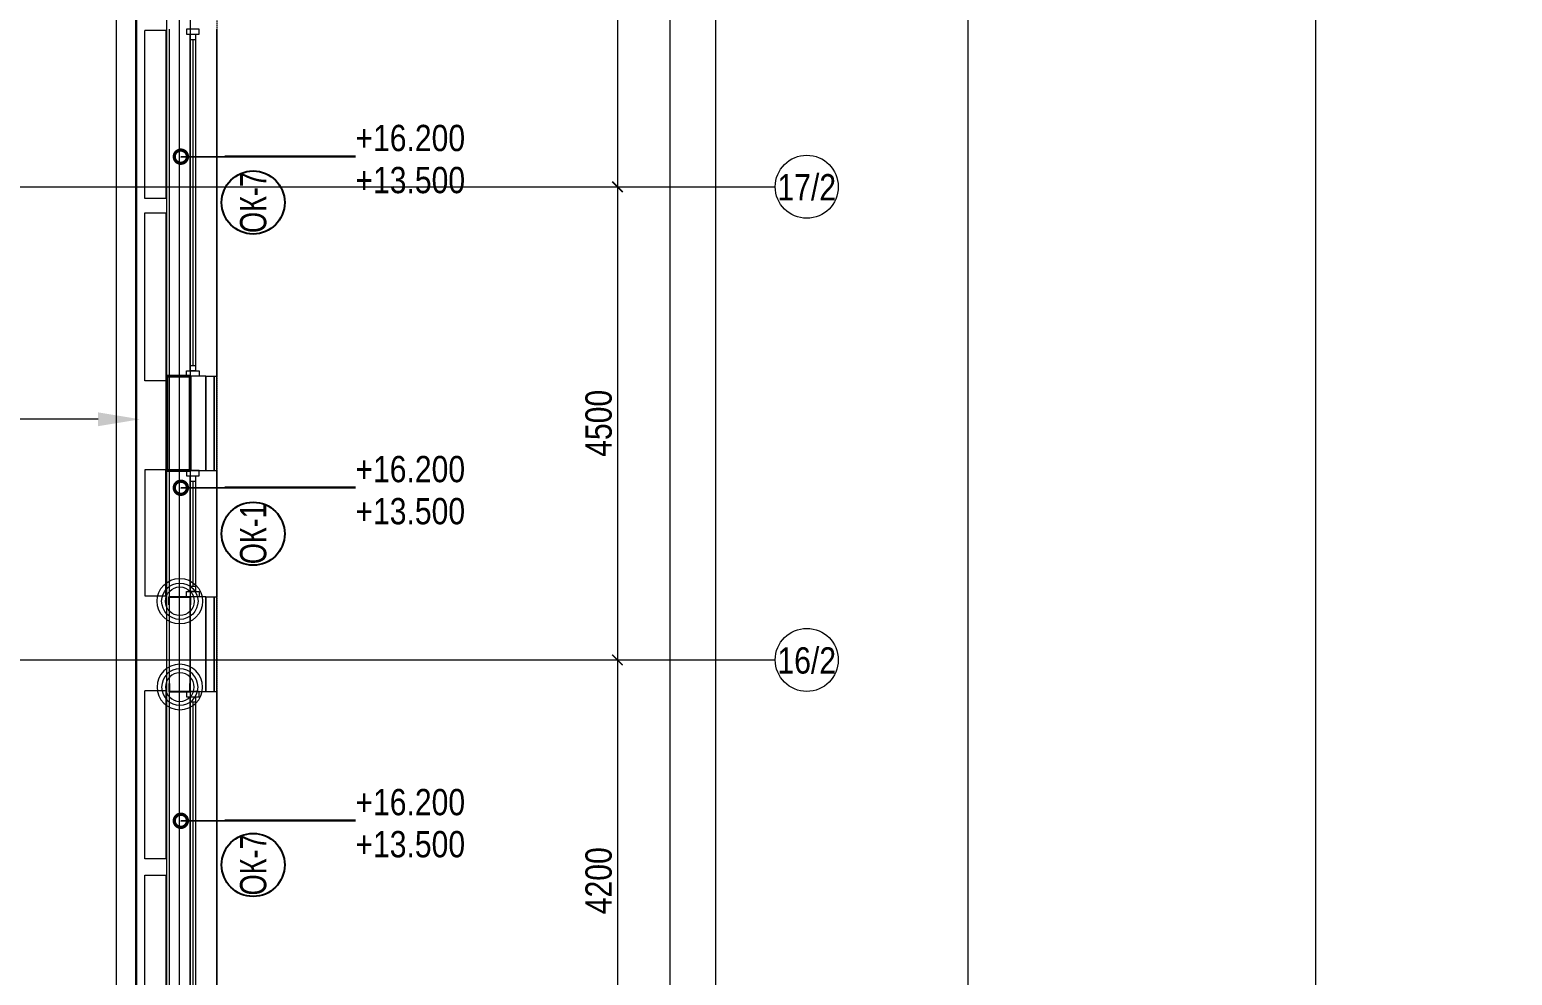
# Model space of a CAD drawing. Header units: millimetres. Extents: x -65509 to 912790, y 446 to 713294.
# Drawn here: x 453876 to 467974, y 562383 to 571377 of the extents above; entities that cross this region are included whole.
import ezdxf
from ezdxf import colors
from ezdxf.entities.mleader import LeaderData, LeaderLine
from ezdxf.enums import TextEntityAlignment as Align
from ezdxf.math import Vec2, Vec3

# ---------------------------------------------------------------- set-up
doc = ezdxf.new("R2010")
doc.units = ezdxf.units.MM
for name, pattern in [('CENTER2', [28.575, 19.05, -3.175, 3.175, -3.175]), ('DASHED', [19.05, 12.7, -6.35]), ('HIDDEN2', [4.7625, 3.175, -1.5875])]:
    doc.linetypes.add(name, pattern=pattern)
doc.layers.get('Defpoints').update_dxf_attribs({"color": 250})
for name, color, linetype, lineweight in [('A-Wall_Материал_Газоблок_Контур', 250, 'Continuous', 0), ('АР_Колонны', 250, 'Continuous', 30), ('АР_Окна', 250, 'Continuous', 5), ('АР_Окна марка', 250, 'Continuous', 9), ('АР_Размеры обшивки', 250, 'Continuous', 5), ('АР_Стены ЖБ', 250, 'Continuous', 35), ('АР_Стены ПЕНОблок', 250, 'Continuous', 20), ('АР_Тонкая', 250, 'Continuous', 5), ('АР_Утеплитель', 250, 'Continuous', 0), ('КМ_Фахверки', 250, 'Continuous', 25), ('Марка окна', 250, 'Continuous', 25), ('Размеры зашивки ГКЛ', 250, 'Continuous', 0), ('РД_Оси_100', 250, 'Continuous', 0), ('РД_Оси_размер', 250, 'Continuous', 0)]:
    doc.layers.add(name, color=color, linetype=linetype, lineweight=lineweight)
doc.layers.add('АР_Делит', color=250, linetype='Continuous', lineweight=0, plot=False)
doc.layers.add('АР_Отопительные приборы', color=1, linetype='HIDDEN2', lineweight=0, true_color=0xff0000)
doc.layers.add('Зашивка радиаторов тип 1 (фанера и МДФ)', color=7, linetype='Continuous', lineweight=0, true_color=0x000085)
doc.styles.add('Arial_09', font='ARIALN.TTF', dxfattribs={"width": 0.9})
doc.styles.add('Isocpeur3', font='isocpeur.ttf')
doc.styles.add('style1', font='ARIALN.TTF')
doc.styles.add('ккк', font='isocpeur.ttf', dxfattribs={"width": 0.85, "oblique": 15})
doc.dimstyles.new('Dim100_ареал', dxfattribs={"dimscale": 100, "dimtxt": 2.5, "dimasz": 1, "dimexe": 1, "dimexo": 1, "dimgap": 0.5, "dimtad": 1, "dimzin": 12, "dimdsep": 46, "dimtxsty": 'style1', "dimblk": 'ARCHTICK', "dimcen": 1, "dimdle": 1, "dimclrd": 256, "dimclre": 256, "dimaunit": 1, "dimadec": 0, "dimazin": 3, "dimtfac": 1, "dimtmove": 1, "dimatfit": 3, "dimldrblk": 'OPEN30', "dimfxl": 4, "dimfxlon": 1, "dimtolj": 1, "dimtzin": 0, "dimlwd": 9, "dimlwe": 9, "dimarcsym": 0})
doc.dimstyles.new('Dim200_ареал', dxfattribs={"dimscale": 100, "dimtxt": 5, "dimasz": 2.5, "dimexe": 2, "dimexo": 2, "dimgap": 1, "dimtad": 1, "dimzin": 12, "dimdsep": 46, "dimtxsty": 'style1', "dimblk": 'ARCHTICK', "dimcen": 3, "dimdle": 2, "dimclrd": 256, "dimclre": 256, "dimaunit": 1, "dimadec": 0, "dimazin": 3, "dimtfac": 1, "dimtmove": 1, "dimatfit": 3, "dimldrblk": 'OPEN30', "dimfxl": 5, "dimfxlon": 1, "dimtolj": 1, "dimtzin": 0, "dimlwd": 9, "dimlwe": 9, "dimarcsym": 0})

# ---------------------------------------------------------------- blocks, each defined once
blk = doc.blocks.new('_DotSmall')
at = {"color": 0, "linetype": 'ByBlock', "const_width": 0.5}
blk.add_lwpolyline([(-0.0625, 0, 1), (0.0625, 0, 1)], format="xyb", close=True, dxfattribs=at)
blk = doc.blocks.new('Ф_пеноблок 200')
at = {"layer": 'АР_Делит', "color": 1}
for radius in [216, 173, 136]:
    blk.add_circle((103, -42), radius, dxfattribs=at)
at = {"layer": 'КМ_Фахверки'}
blk.add_lwpolyline([(0, -75), (0, 0), (200, 0), (200, -75)], dxfattribs=at)
blk = doc.blocks.new('A-iden')
at = {"linetype": 'Continuous', "lineweight": 5}
blk.add_circle((0, -4), 3, dxfattribs=at)
at = {"color": 0, "linetype": 'Continuous', "lineweight": 20, "style": 'ккк', "width": 0.85}
blk.add_attdef('ID', text='', height=8, dxfattribs=at).set_placement((0.31, -3.85), align=Align.MIDDLE_CENTER)
blk = doc.blocks.new('_ArchTick')
at = {"color": 0, "linetype": 'ByBlock', "const_width": 0.15}
blk.add_lwpolyline([(-0.5, -0.5), (0.5, 0.5)], dxfattribs=at)
blk = doc.blocks.new('*D229')
at = {"layer": 'Defpoints', "color": 0, "transparency": 16777216}
for p in [(68364, 68320), (70364, 68320), (68364, 15000)]:
    blk.add_point(p, dxfattribs=at)
at = {"layer": 'РД_Оси_размер', "color": 0, "lineweight": 5, "transparency": 16777216}
for p, q in [((70364, 14900), (70364, 68420)), ((70164, 68320), (70464, 68320)), ((70164, 15000), (70464, 15000))]:
    blk.add_line(p, q, dxfattribs=at)
at = {"layer": 'РД_Оси_размер', "color": 0, "lineweight": 5, "transparency": 16777216, "xscale": 100, "yscale": 100, "zscale": 100}
for p, rotation in [((70364, 68320), 90), ((70364, 15000), 270)]:
    blk.add_blockref('_ArchTick', p, dxfattribs=dict(at, rotation=rotation))
at = {"layer": 'РД_Оси_размер', "color": 0, "transparency": 16777216, "insert": (70186, 41660), "char_height": 250, "attachment_point": 5, "rotation": 90, "style": 'style1'}
blk.add_mtext('\\A1;53320', dxfattribs=at)
blk = doc.blocks.new('_Open30')
at = {"color": 0, "linetype": 'ByBlock', "lineweight": -2}
for p, q in [((-1, 0.268), (0, 0)), ((0, 0), (-1, -0.268)), ((0, 0), (-1, 0))]:
    blk.add_line(p, q, dxfattribs=at)
blk = doc.blocks.new('*D207')
at = {"layer": 'Defpoints', "color": 0, "transparency": 16777216}
for p in [(68364, 68400), (68364, 63600), (69864, 63600)]:
    blk.add_point(p, dxfattribs=at)
at = {"layer": 'РД_Оси_размер', "color": 0, "lineweight": 5, "transparency": 16777216}
for p, q in [((69664, 68400), (69964, 68400)), ((69864, 68500), (69864, 63500)), ((69664, 63600), (69964, 63600))]:
    blk.add_line(p, q, dxfattribs=at)
at = {"layer": 'РД_Оси_размер', "color": 0, "lineweight": 5, "transparency": 16777216, "xscale": 100, "yscale": 100, "zscale": 100}
for p, rotation in [((69864, 68400), 90), ((69864, 63600), 270)]:
    blk.add_blockref('_ArchTick', p, dxfattribs=dict(at, rotation=rotation))
at = {"layer": 'РД_Оси_размер', "color": 0, "transparency": 16777216, "insert": (69686, 66000), "char_height": 250, "attachment_point": 5, "rotation": 90, "style": 'style1'}
blk.add_mtext('\\A1;4800', dxfattribs=at)
blk = doc.blocks.new('*D208')
at = {"layer": 'Defpoints', "color": 0, "transparency": 16777216}
for p in [(68364, 63600), (68364, 59100), (69864, 59100)]:
    blk.add_point(p, dxfattribs=at)
at = {"layer": 'РД_Оси_размер', "color": 0, "lineweight": 5, "transparency": 16777216}
for p, q in [((69664, 63600), (69964, 63600)), ((69864, 63700), (69864, 59000)), ((69664, 59100), (69964, 59100))]:
    blk.add_line(p, q, dxfattribs=at)
at = {"layer": 'РД_Оси_размер', "color": 0, "lineweight": 5, "transparency": 16777216, "xscale": 100, "yscale": 100, "zscale": 100}
for p, rotation in [((69864, 63600), 90), ((69864, 59100), 270)]:
    blk.add_blockref('_ArchTick', p, dxfattribs=dict(at, rotation=rotation))
at = {"layer": 'РД_Оси_размер', "color": 0, "transparency": 16777216, "insert": (69686, 61350), "char_height": 250, "attachment_point": 5, "rotation": 90, "style": 'style1'}
blk.add_mtext('\\A1;4500', dxfattribs=at)
blk = doc.blocks.new('*D201')
at = {"layer": 'Defpoints', "color": 0, "transparency": 16777216}
for p in [(68364, 59100), (68364, 54900), (69864, 54900)]:
    blk.add_point(p, dxfattribs=at)
at = {"layer": 'РД_Оси_размер', "color": 0, "lineweight": 5, "transparency": 16777216}
for p, q in [((69664, 59100), (69964, 59100)), ((69864, 59200), (69864, 54800)), ((69664, 54900), (69964, 54900))]:
    blk.add_line(p, q, dxfattribs=at)
at = {"layer": 'РД_Оси_размер', "color": 0, "lineweight": 5, "transparency": 16777216, "xscale": 100, "yscale": 100, "zscale": 100}
for p, rotation in [((69864, 59100), 90), ((69864, 54900), 270)]:
    blk.add_blockref('_ArchTick', p, dxfattribs=dict(at, rotation=rotation))
at = {"layer": 'РД_Оси_размер', "color": 0, "transparency": 16777216, "insert": (69686, 57000), "char_height": 250, "attachment_point": 5, "rotation": 90, "style": 'style1'}
blk.add_mtext('\\A1;4200', dxfattribs=at)
blk = doc.blocks.new('Bottom_L_1600')
at = {"layer": 'АР_Отопительные приборы'}
blk.add_lwpolyline([(800, -100), (-800, -100), (-800, 100), (800, 100)], close=True, dxfattribs=at)
blk = doc.blocks.new('Bottom_R_1200')
at = {"layer": 'АР_Отопительные приборы'}
blk.add_lwpolyline([(-600, -100), (600, -100), (600, 100), (-600, 100)], close=True, dxfattribs=at)
blk = doc.blocks.new('*D697')
at = {"layer": 'Defpoints', "color": 0, "lineweight": 25, "transparency": 16777216}
for p in [(454086, 574553), (453745, 561283), (454074, 561283)]:
    blk.add_point(p, dxfattribs=at)
at = {"layer": 'АР_Размеры обшивки', "lineweight": 9, "transparency": 16777216}
for p, q in [((453745, 574753), (453745, 561083)), ((453886, 574553), (453545, 574553)), ((453874, 561283), (453545, 561283))]:
    blk.add_line(p, q, dxfattribs=at)
at = {"layer": 'АР_Размеры обшивки', "lineweight": 9, "transparency": 16777216, "xscale": 250, "yscale": 250, "zscale": 250}
for p, rotation in [((453745, 574553), 90), ((453745, 561283), 270)]:
    blk.add_blockref('_ArchTick', p, dxfattribs=dict(at, rotation=rotation))
at = {"layer": 'АР_Размеры обшивки', "color": 0, "transparency": 16777216, "insert": (453390, 567918), "char_height": 500, "attachment_point": 5, "rotation": 90, "style": 'style1'}
blk.add_mtext('\\A1;13270', dxfattribs=at)
blk = doc.blocks.new('МОК-Наименование')
at = {"layer": 'Defpoints'}
blk.add_circle((0, 0), 3, dxfattribs=at)
at = {"color": 0, "linetype": 'ByBlock', "lineweight": -2, "style": 'Isocpeur3', "width": 0.8, "flags": 4}
blk.add_attdef('АР-ОКНО:НАИМЕНОВАНИЕ', text='', height=2.5, dxfattribs=at).set_placement((0, 0), align=Align.MIDDLE)
blk = doc.blocks.new('СОШ_2200_АР_ОСИ_М100_28.05.24')
at = {"layer": 'АР_Делит', "color": 5, "linetype": 'DASHED'}
blk.add_lwpolyline([(114955, 135155), (114955, -355), (93595.036, -355), (93595.036, 13855), (94145, 13855), (94145, 68320), (66055, 68320), (66055, 13857.73), (83455, 13857.73), (83455, -355), (45245, -355), (45245, 13145), (44695, 13145), (44695, 26755), (45245, 26755), (45245, 68320), (20455, 68320), (20455, 26755), (27955, 26755), (27955, 13145), (-355, 13145), (-355, 100855), (37145, 100855), (37145, 129155)], dxfattribs=at)
at = {"layer": 'РД_Оси_100', "linetype": 'CENTER2'}
for p, q in [((65100, -6155), (65100, 139938.679)), ((73200, -6155), (73200, 139938.679)), ((70800, -6155), (70800, 90900)), ((43327.994, 63600), (71363.995, 63600)), ((43327.994, 59100), (69455, 59100)), ((43327.994, 59100), (71363.995, 59100))]:
    blk.add_line(p, q, dxfattribs=at)
for points in [[(65700, -6155), (65700, 139938.679)], [(76500, 139938.679), (76500, -6155)]]:
    blk.add_lwpolyline(points, dxfattribs=at)
at = {"layer": 'РД_Оси_100', "color": 0}
ref = blk.add_blockref('A-iden', (71663.995, 64000), dxfattribs=dict(at, xscale=100, yscale=100, zscale=100))
ref.add_attrib('ID', '17/2', dxfattribs={"layer": '0', "linetype": 'Continuous', "height": 250, "style": 'style1'}).set_placement((71663.995, 63600), align=Align.MIDDLE)
ref = blk.add_blockref('A-iden', (71663.995, 59500), dxfattribs=dict(at, xscale=100, yscale=100, zscale=100))
ref.add_attrib('ID', '16/2', dxfattribs={"layer": '0', "linetype": 'Continuous', "height": 250, "style": 'style1'}).set_placement((71663.995, 59100), align=Align.MIDDLE)
at = {"layer": 'РД_Оси_размер'}
for base, p1, p2, picture, middle in [((69863.995, 63600), (68363.995, 68400), (68363.995, 63600), '*D207', (69686.352, 66000)), ((70363.995, 68320), (68363.995, 15000), (68363.995, 68320), '*D229', (70186.352, 41660)), ((69863.995, 59100), (68363.995, 63600), (68363.995, 59100), '*D208', (69686.352, 61350)), ((69863.995, 54900), (68363.995, 59100), (68363.995, 54900), '*D201', (69686.352, 57000))]:
    dim = blk.add_linear_dim(base=base, p1=p1, p2=p2, angle=90, dimstyle='Dim100_ареал', dxfattribs=at)
    dim.commit()
    dim.dimension.update_dxf_attribs({"geometry": picture, "text_midpoint": middle})

msp = doc.modelspace()

# ---------------------------------------------------------------- linework, layer by layer
at = {"layer": 'АР_Колонны', "linetype": 'HIDDEN2', "lineweight": 25}
msp.add_line((455180.882, 568083.318), (455400.882, 568083.318), dxfattribs=at)
at = {"layer": 'АР_Колонны', "linetype": 'Continuous', "lineweight": 35}
msp.add_line((455400.882, 568083.318), (455180.882, 568083.318), dxfattribs=at)
at = {"layer": 'АР_Окна', "linetype": 'Continuous', "lineweight": 5}
for p, q in [((455403.382, 571283.318), (455453.382, 571283.318)), ((455403.382, 568183.318), (455453.382, 568183.318)), ((455403.382, 566083.318), (455453.382, 566083.318)), ((455403.382, 564983.318), (455453.382, 564983.318))]:
    msp.add_line(p, q, dxfattribs=at)
for points in [[(455488.382, 571333.318), (455488.382, 571383.318), (455368.382, 571383.318), (455368.382, 571333.318)], [(455488.382, 568133.318), (455488.382, 568083.318), (455368.382, 568083.318), (455368.382, 568133.318)], [(455488.382, 566033.318), (455488.382, 565983.318), (455368.382, 565983.318), (455368.382, 566033.318)], [(455488.382, 565033.318), (455488.382, 565083.318), (455368.382, 565083.318), (455368.382, 565033.318)]]:
    msp.add_lwpolyline(points, close=True, dxfattribs=at)
at = {"layer": 'АР_Стены ЖБ', "linetype": 'Continuous', "lineweight": 40}
msp.add_line((455400.882, 568083.318), (455180.882, 568083.318), dxfattribs=at)
at = {"layer": 'АР_Стены ПЕНОблок', "linetype": 'Continuous', "lineweight": 20}
for p, q in [((455400.882, 568083.318), (455200.882, 568083.318)), ((455400.882, 565983.318), (455200.882, 565983.318)), ((455200.882, 565983.318), (455200.882, 565083.318)), ((455400.882, 565083.318), (455400.882, 565983.318)), ((455200.882, 565083.318), (455400.882, 565083.318))]:
    msp.add_line(p, q, dxfattribs=at)
at = {"layer": 'АР_Тонкая', "linetype": 'Continuous', "lineweight": 5}
for p, q in [((455550.882, 568083.318), (455655.882, 568083.318)), ((455550.882, 565983.318), (455655.882, 565983.318)), ((455550.882, 565983.318), (455550.882, 565083.318)), ((455630.882, 565083.318), (455630.882, 565983.318)), ((455630.882, 565983.318), (455630.882, 565083.318)), ((455655.882, 565083.318), (455655.882, 565983.318)), ((455550.882, 565083.318), (455655.882, 565083.318))]:
    msp.add_line(p, q, dxfattribs=at)
at = {"layer": 'АР_Утеплитель', "linetype": 'Continuous', "lineweight": 0}
for p, q in [((455550.882, 568083.318), (455400.882, 568083.318)), ((455550.882, 565983.318), (455400.882, 565983.318)), ((455400.882, 565983.318), (455400.882, 565083.318)), ((455550.882, 565083.318), (455550.882, 565983.318)), ((455400.882, 565083.318), (455550.882, 565083.318))]:
    msp.add_line(p, q, dxfattribs=at)
at = {"layer": 'Зашивка радиаторов тип 1 (фанера и МДФ)', "linetype": 'Continuous', "lineweight": 0}
for p, q in [((454880.882, 574558.318), (454880.882, 561283.318)), ((454893.382, 574558.318), (454893.382, 561283.318)), ((454893.382, 561283.318), (454893.382, 574558.318))]:
    msp.add_line(p, q, dxfattribs=at)

# ---------------------------------------------------------------- block references
at = {"layer": 'КМ_Фахверки'}
msp.add_blockref('Ф_пеноблок 200', (455200.882, 565983.318), dxfattribs=at)
msp.add_blockref('Ф_пеноблок 200', (455200.882, 565983.318), dxfattribs=at)
at = {"layer": 'КМ_Фахверки', "xscale": -1, "rotation": 180}
msp.add_blockref('Ф_пеноблок 200', (455200.882, 565083.318), dxfattribs=at)
msp.add_blockref('Ф_пеноблок 200', (455200.882, 565083.318), dxfattribs=at)

# ---------------------------------------------------------------- dimensions: what is measured, and where the dimension line sits
at = {"layer": 'АР_Размеры обшивки'}
dim = msp.add_linear_dim(base=(453744.882, 561283.318), p1=(454086.379, 574553.318), p2=(454073.882, 561283.318), angle=90, dimstyle='Dim200_ареал', override={"dimdec": 0}, dxfattribs=at)
dim.commit()
dim.dimension.update_dxf_attribs({"geometry": '*D697', "text_midpoint": (453389.595, 567918.318)})

# ---------------------------------------------------------------- leaders
at = {"layer": 'Марка окна', "lineweight": 0, "ltscale": 20}
ml = msp.add_multileader_mtext('Standard', dxfattribs=at)
ml.set_content('+16.200\\P+13.500', color=256, style='style1')
ml.set_leader_properties(color=256, linetype='ByLayer', lineweight=-1)
ml.set_arrow_properties(name='DOTSMALL')
ml.build(insert=Vec2(0, 0))
ml.multileader.update_dxf_attribs({"text_left_attachment_type": 6, "text_right_attachment_type": 6, "dogleg_length": 200, "arrow_head_size": 250})
ctx = ml.context
ctx.base_point, ctx.char_height, ctx.arrow_head_size, ctx.landing_gap_size, ctx.plane_origin = Vec3(456973.137, 570171.913), 250, 250, 0, Vec3(457368.114, 569487.386)
ctx.left_attachment, ctx.right_attachment = 6, 6
notes = []
notes.append((ctx, [(1, (1, 1, 0), (455911.532, 570171.913), (1, 0), 1061.605, [(0, [(455313.418, 570169.242)], 0, [])])]))
ctx.mtext.insert, ctx.mtext.line_spacing_factor, ctx.mtext.flow_direction = Vec3(456973.137, 570471.913), 0.96, 5
ctx.mtext.has_bg_fill, ctx.mtext.bg_color, ctx.mtext.bg_scale_factor, ctx.mtext.bg_transparency, ctx.mtext.use_window_bg_color = 1, -1027028792, 1.5, 0, 1
ml = msp.add_multileader_mtext('Standard', dxfattribs=at)
ml.set_content('+16.200\\P+13.500', color=256, style='style1')
ml.set_leader_properties(color=256, linetype='ByLayer', lineweight=-1)
ml.set_arrow_properties(name='DOTSMALL')
ml.build(insert=Vec2(0, 0))
ml.multileader.update_dxf_attribs({"text_left_attachment_type": 6, "text_right_attachment_type": 6, "dogleg_length": 200, "arrow_head_size": 250})
ctx = ml.context
ctx.base_point, ctx.char_height, ctx.arrow_head_size, ctx.landing_gap_size, ctx.plane_origin = Vec3(456973.137, 567023.14), 250, 250, 0, Vec3(457368.114, 566338.613)
ctx.left_attachment, ctx.right_attachment = 6, 6
notes.append((ctx, [(1, (1, 1, 0), (455911.532, 567023.14), (1, 0), 1061.605, [(0, [(455313.418, 567020.469)], 0, [])])]))
ctx.mtext.insert, ctx.mtext.line_spacing_factor, ctx.mtext.flow_direction = Vec3(456973.137, 567323.14), 0.96, 5
ctx.mtext.has_bg_fill, ctx.mtext.bg_color, ctx.mtext.bg_scale_factor, ctx.mtext.bg_transparency, ctx.mtext.use_window_bg_color = 1, -1027028792, 1.5, 0, 1
ml = msp.add_multileader_mtext('Standard', dxfattribs=at)
ml.set_content('+16.200\\P+13.500', color=256, style='style1')
ml.set_leader_properties(color=256, linetype='ByLayer', lineweight=-1)
ml.set_arrow_properties(name='DOTSMALL')
ml.build(insert=Vec2(0, 0))
ml.multileader.update_dxf_attribs({"text_left_attachment_type": 6, "text_right_attachment_type": 6, "dogleg_length": 200, "arrow_head_size": 250})
ctx = ml.context
ctx.base_point, ctx.char_height, ctx.arrow_head_size, ctx.landing_gap_size, ctx.plane_origin = Vec3(456973.137, 563855.908), 250, 250, 0, Vec3(457368.114, 563171.381)
ctx.left_attachment, ctx.right_attachment = 6, 6
notes.append((ctx, [(1, (1, 1, 0), (455911.532, 563855.908), (1, 0), 1061.605, [(0, [(455313.418, 563853.237)], 0, [])])]))
ctx.mtext.insert, ctx.mtext.line_spacing_factor, ctx.mtext.flow_direction = Vec3(456973.137, 564155.908), 0.96, 5
ctx.mtext.has_bg_fill, ctx.mtext.bg_color, ctx.mtext.bg_scale_factor, ctx.mtext.bg_transparency, ctx.mtext.use_window_bg_color = 1, -1027028792, 1.5, 0, 1
at = {"layer": 'Размеры зашивки ГКЛ'}
ml = msp.add_multileader_mtext('Standard', dxfattribs=at)
ml.set_content('\\pxsm1;Тип 1 ', color=(0, 0, 138), style='style1')
ml.set_leader_properties(color=256, linetype='ByLayer', lineweight=9)
ml.build(insert=Vec2(0, 0))
ml.multileader.update_dxf_attribs({"has_dogleg": 0, "text_left_attachment_type": 6, "text_right_attachment_type": 6, "text_bottom_attachment_type": 10, "dogleg_length": 25, "arrow_head_size": 400})
ctx = ml.context
ctx.base_point, ctx.char_height, ctx.arrow_head_size, ctx.landing_gap_size, ctx.plane_origin = Vec3(451778.14, 567671.704), 400, 400, 50, Vec3(450270.421, 574642.268)
ctx.left_attachment, ctx.right_attachment, ctx.top_attachment = 6, 6, 10
notes.append((ctx, [(1, (1, 1, 0), (452973.536, 567671.704), (-1, 0), 25, [(1, [(454926.646, 567671.704)], 0, [])])]))
ctx.mtext.insert, ctx.mtext.width, ctx.mtext.defined_height, ctx.mtext.line_spacing_factor, ctx.mtext.flow_direction = Vec3(451828.14, 568151.704), 1668.44707, 600, 0.3, 5
for ctx, leaders in notes:
    for number, flags, end, landing, length, lines in leaders:
        leader = LeaderData()
        leader.index, (leader.has_last_leader_line, leader.has_dogleg_vector, leader.attachment_direction) = number, flags
        leader.last_leader_point, leader.dogleg_vector, leader.dogleg_length = Vec3(end), Vec3(landing), length
        for number, points, colour, breaks in lines:
            line = LeaderLine()
            line.index, line.vertices, line.color, line.breaks = number, Vec3.list(points), colors.encode_raw_color(colour), breaks
            leader.lines.append(line)
        ctx.leaders.append(leader)

# ---------------------------------------------------------------- next in the draw order: linework, layer by layer
at = {"layer": 'A-Wall_Материал_Газоблок_Контур', "linetype": 'Continuous', "lineweight": 0}
for p, q in [((455200.882, 571383.318), (455200.882, 568083.318)), ((455655.882, 568083.318), (455655.882, 571383.318)), ((455200.882, 567183.318), (455200.882, 565983.318)), ((455655.882, 565983.318), (455655.882, 567183.318)), ((455200.882, 565083.318), (455200.882, 561783.318)), ((455655.882, 561783.318), (455655.882, 565083.318))]:
    msp.add_line(p, q, dxfattribs=at)
at = {"layer": 'АР_Колонны', "linetype": 'HIDDEN2', "lineweight": 25}
for p, q in [((455180.882, 567183.318), (455180.882, 568083.318)), ((455400.882, 568083.318), (455400.882, 567183.318)), ((455400.882, 567183.318), (455180.882, 567183.318))]:
    msp.add_line(p, q, dxfattribs=at)
at = {"layer": 'АР_Колонны', "linetype": 'Continuous', "lineweight": 35}
for p, q in [((455180.882, 568083.318), (455180.882, 567183.318)), ((455400.882, 567183.318), (455400.882, 568083.318)), ((455180.882, 567183.318), (455400.882, 567183.318))]:
    msp.add_line(p, q, dxfattribs=at)
at = {"layer": 'АР_Окна', "linetype": 'Continuous', "lineweight": 5}
for p, q in [((455200.882, 571383.318), (455200.882, 568083.318)), ((455428.382, 571283.318), (455428.382, 568183.318)), ((455655.882, 571383.318), (455655.882, 568083.318)), ((455200.882, 567183.318), (455200.882, 565983.318)), ((455655.882, 567183.318), (455655.882, 565983.318)), ((455403.382, 567083.318), (455453.382, 567083.318)), ((455428.382, 567083.318), (455428.382, 566083.318)), ((455200.882, 565083.318), (455200.882, 561783.318)), ((455655.882, 565083.318), (455655.882, 561783.318)), ((455428.382, 564983.318), (455428.382, 561883.318))]:
    msp.add_line(p, q, dxfattribs=at)
for points in [[(455403.382, 571333.318), (455453.382, 571333.318), (455453.382, 568133.318), (455403.382, 568133.318)], [(455488.382, 567133.318), (455488.382, 567183.318), (455368.382, 567183.318), (455368.382, 567133.318)], [(455403.382, 567133.318), (455453.382, 567133.318), (455453.382, 566033.318), (455403.382, 566033.318)], [(455403.382, 565033.318), (455453.382, 565033.318), (455453.382, 561833.318), (455403.382, 561833.318)]]:
    msp.add_lwpolyline(points, close=True, dxfattribs=at)
at = {"layer": 'АР_Стены ЖБ', "linetype": 'Continuous', "lineweight": 40}
for p, q in [((455180.882, 568083.318), (455180.882, 567183.318)), ((455400.882, 567183.318), (455400.882, 568083.318)), ((455180.882, 567183.318), (455400.882, 567183.318))]:
    msp.add_line(p, q, dxfattribs=at)
at = {"layer": 'АР_Стены ПЕНОблок', "linetype": 'Continuous', "lineweight": 20}
for p, q in [((455200.882, 568083.318), (455200.882, 567183.318)), ((455400.882, 567183.318), (455400.882, 568083.318)), ((455200.882, 567183.318), (455400.882, 567183.318))]:
    msp.add_line(p, q, dxfattribs=at)
at = {"layer": 'АР_Тонкая', "linetype": 'Continuous', "lineweight": 5}
for p, q in [((455550.882, 568083.318), (455550.882, 567183.318)), ((455630.882, 567183.318), (455630.882, 568083.318)), ((455630.882, 568083.318), (455630.882, 567183.318)), ((455655.882, 567183.318), (455655.882, 568083.318)), ((455550.882, 567183.318), (455655.882, 567183.318))]:
    msp.add_line(p, q, dxfattribs=at)
at = {"layer": 'АР_Утеплитель', "linetype": 'Continuous', "lineweight": 0}
for p, q in [((455400.882, 568083.318), (455400.882, 567183.318)), ((455550.882, 567183.318), (455550.882, 568083.318)), ((455400.882, 567183.318), (455550.882, 567183.318))]:
    msp.add_line(p, q, dxfattribs=at)
at = {"layer": 'Зашивка радиаторов тип 1 (фанера и МДФ)', "linetype": 'Continuous', "lineweight": 0}
msp.add_line((455180.882, 561283.318), (455180.882, 574558.318), dxfattribs=at)
at = {"layer": 'КМ_Фахверки', "lineweight": 5}
msp.add_lwpolyline([(484000.882, 574858.318), (455400.882, 574858.318), (455400.882, 519883.318), (484000.882, 519883.318), (484000.882, 574858.318)], dxfattribs=at)

# ---------------------------------------------------------------- next in the draw order: block references
at = {"layer": 'АР_Окна марка', "linetype": 'Continuous', "lineweight": 9}
ref = msp.add_blockref('МОК-Наименование', (456000.882, 569733.318), dxfattribs=dict(at, xscale=100, yscale=100, zscale=100, rotation=90))
ref.add_attrib('АР-ОКНО:НАИМЕНОВАНИЕ', 'ОК-7', dxfattribs={"layer": '0', "color": 0, "linetype": 'ByBlock', "lineweight": -2, "height": 250, "rotation": 90, "style": 'Arial_09', "width": 0.9}).set_placement((456000.882, 569733.318), align=Align.MIDDLE)
ref = msp.add_blockref('МОК-Наименование', (456000.882, 566583.318), dxfattribs=dict(at, xscale=100, yscale=100, zscale=100, rotation=90))
ref.add_attrib('АР-ОКНО:НАИМЕНОВАНИЕ', 'ОК-1', dxfattribs={"layer": '0', "color": 0, "linetype": 'ByBlock', "lineweight": -2, "height": 250, "rotation": 90, "style": 'Arial_09', "width": 0.9}).set_placement((456000.882, 566583.318), align=Align.MIDDLE)
ref = msp.add_blockref('МОК-Наименование', (456000.882, 563433.318), dxfattribs=dict(at, xscale=100, yscale=100, zscale=100, rotation=90))
ref.add_attrib('АР-ОКНО:НАИМЕНОВАНИЕ', 'ОК-7', dxfattribs={"layer": '0', "color": 0, "linetype": 'ByBlock', "lineweight": -2, "height": 250, "rotation": 90, "style": 'Arial_09', "width": 0.9}).set_placement((456000.882, 563433.318), align=Align.MIDDLE)
at = {"layer": 'АР_Отопительные приборы'}
for name, p, rotation in [('Bottom_L_1600', (455070.882, 570571.214), 89.99999999999999), ('Bottom_L_1600', (455070.882, 568835.962), 89.99999999999999), ('Bottom_R_1200', (455070.882, 566591.938), 90), ('Bottom_L_1600', (455070.882, 564291.938), 89.99999999999999), ('Bottom_L_1600', (455070.882, 562535.962), 89.99999999999999)]:
    msp.add_blockref(name, p, dxfattribs=dict(at, rotation=rotation))
at = {"layer": 'РД_Оси_100'}
msp.add_blockref('СОШ_2200_АР_ОСИ_М100_28.05.24', (389600.882, 506283.318), dxfattribs=at)

doc.saveas('drawing.dxf')
